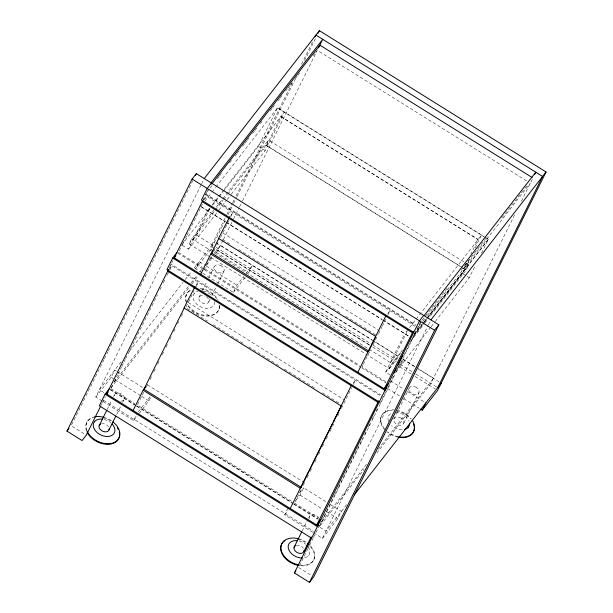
<?xml version="1.0" encoding="UTF-8"?>
<svg xmlns="http://www.w3.org/2000/svg" width="613" height="613" viewBox="0 0 613 613"><rect width="100%" height="100%" fill="white"/><g stroke="black" fill="none" stroke-linecap="round" stroke-linejoin="round"><path stroke-width="0.46" stroke-dasharray="3.06 2.3" d="M103.957 359.678L71.177 425.698L86.287 435.123M104.379 358.82L107.781 351.962M108.21 351.103L114.593 338.238M115.022 337.388L118.424 330.522M118.853 329.664L157.587 251.636M158.008 250.778L161.418 243.92M161.84 243.062L168.223 230.204M168.652 229.346L172.054 222.488M172.483 221.63L192.911 180.475M102.225 401.048L95.797 397.032L201.279 184.544M201.7 183.693L204.252 178.559M86.073 424.135L86.349 423.575M87.544 421.261L87.82 420.702M95.797 397.032L111.152 377.317L114.746 370.068L116.355 371.072M101.183 405.116L102.042 403.4M102.463 402.542L105.444 396.534M169.288 267.919L173.548 259.345M202.918 200.183L208.136 189.655M111.29 387.745L113.834 382.627M114.256 381.776L117.642 374.949M118.071 374.099L121.458 367.271M121.88 366.413L125.267 359.593M125.688 358.735L157.457 294.753M159.993 289.635L161.265 287.068M163.387 282.808L165.081 279.39M167.196 275.13L169.311 270.862M169.74 270.011L171.855 265.743L381.891 396.711M179.318 250.709L182.697 243.897M183.126 243.047L186.505 236.227M186.927 235.377L200.459 208.121M204.688 199.608L206.374 196.198L416.411 327.166M210.213 257.023L189.133 243.882L191.723 238.672L213.991 210.067M107.191 409.522L111.85 400.136M113.543 396.726L114.393 395.017M182.444 245.407L188.49 249.177L207.623 210.634M193.233 239.614L196.689 235.177L210.144 208.068M116.662 414.472L120.899 405.944M122.592 402.534L124.286 399.117M202.014 272.854L195.585 268.846L199.179 261.605L205.608 265.613M223.293 191.494L258.448 146.331L277.582 107.788L483.833 236.403M185.854 295.941L186.137 295.382M187.325 293.068L187.609 292.508M225.086 218.098L211.079 246.319L369.493 345.104M226.787 214.68L232.304 203.562M232.725 202.704L234.427 199.286M236.12 195.861L293.006 81.268M301.496 64.166L312.959 41.071M195.585 268.846L210.933 249.131L225.99 218.795M228.113 214.519L233.208 204.252M233.637 203.401L236.603 197.417M237.032 196.558L296.041 77.682M304.531 60.58L315.994 37.493M227.806 194.206L265.896 145.281L268.486 140.063L468.692 264.908L466.11 270.126L429.192 317.542M143.664 392.289L137.312 405.086L292.026 501.564M146.208 387.171L148.323 382.903M150.016 379.493L152.131 375.225M153.832 371.815L155.947 367.547M157.641 364.137L159.755 359.869M162.276 354.804L163.571 352.191M166.1 347.088L167.38 344.514M169.924 339.395L171.211 336.805M173.732 331.717L175.425 328.3M177.594 323.948L178.866 321.373M181.425 316.231L182.697 313.657M186.015 306.975L194.106 290.685M196.183 286.493L198.298 282.233L195.662 285.62M203.861 270.256L210.412 257.828M213.722 251.154L214.987 248.617L371.325 346.107M216.749 245.054L218.665 241.208M220.557 237.392L229.04 220.297M230.703 216.948L232.817 212.688L230.181 216.083M462.11 267.391L266.54 145.442L280.923 116.47L478.117 239.43L470.876 254.004M231.262 194.229L265.245 150.568L284.378 112.033L222.856 191.064M103.03 401.546L133.573 420.595L137.166 413.346M222.971 240.296L217.876 250.564L215.523 253.583M223.393 239.445L233.162 219.776M233.584 218.918L239.101 207.799M239.53 206.949L242.074 201.815M242.495 200.957L316.791 51.3M198.926 297.543L201.892 291.573M202.321 290.723L206.979 281.336M208.673 277.919L214.175 266.831M139.258 413.285L148.928 400.871L150.921 396.849M208.826 301.642L210.098 299.083M211.791 295.673L217.293 284.585M217.722 283.727L224.074 270.931M219.025 309.044L219.301 308.485M202.819 273.36L233.361 292.401L236.955 285.16L243.775 276.394M312.806 532.352L284.677 514.813L288.271 507.572M294.884 502.223L301.657 488.576M303.266 485.327L304.623 482.6M307.082 477.65L308.439 474.922M310.132 471.512L312.247 467.244M314.737 462.225L316.055 459.566M318.568 454.509L319.871 451.888M322.4 446.793L323.679 444.21M326.223 439.092L327.503 436.51M330.062 431.36L332.154 427.146M332.575 426.296L335.165 421.077M337.717 415.936L339.349 412.641M341.548 408.22L351.67 387.83M353.326 384.489L355.448 380.221L352.804 383.608M362.911 365.187L362.061 366.896L386.098 381.884M363.317 364.36L370.52 349.862M373.056 344.751L378.129 334.529M378.55 333.679L381.937 326.859M382.359 326.009L385.769 319.128M387.853 314.936L389.968 310.676L387.332 314.071M296.048 500.208L300.025 495.089L303.627 487.848L326.131 501.878M302.117 531.065L308.04 519.127M308.469 518.269L309.312 516.567M390.213 374.957L385.677 372.129L404.81 333.595M390.427 362.574L393.883 358.138L407.339 331.028M211.025 257.529L389.347 368.727L391.937 363.517L402.48 349.962M299.443 565.791L309.228 546.068M309.657 545.21L313.059 538.352M313.488 537.494L319.871 524.636M320.3 523.778L323.702 516.912M324.131 516.054L334.346 495.48M334.767 494.622L338.177 487.764M338.598 486.906L362.865 438.027M364.566 434.602L366.689 430.311M368.398 426.886L370.52 422.595M372.229 419.169L374.351 414.878M376.06 411.453L377.332 408.879M379.884 403.729L385.922 391.577M387.546 388.297L391.807 379.723M392.228 378.865L394.358 374.581M396.91 369.432L399.04 365.149M403.722 355.716L411.813 339.426M412.235 338.568L416.495 329.993M416.917 329.135L420.326 322.277M380.78 417.491L381.056 416.932M313.611 532.858L322.453 538.367L427.935 325.878M428.357 325.02L430.479 320.745M312.691 561.646L312.967 561.087M314.163 558.772L314.438 558.213M322.453 538.367L337.801 518.644L341.403 511.403L330.146 504.384M466.255 263.322L463.727 268.402L467.183 263.965M427.284 318.691L462.44 273.528L469.29 259.728M475.175 247.867L481.565 234.986L404.726 333.771M393.853 419.093L409.101 388.374M435.253 321.427L469.236 277.766L475.588 264.977M481.511 253.046L488.369 239.231L484.592 236.871M403.752 423.192L418.993 392.481M514.56 214.941L430.931 383.416L376.857 452.884M521.356 201.256L532.82 178.168M194.206 293.566L194.474 293.052M308.423 555.876L308.684 555.355M206.757 192.298L212.052 185.501M217.339 178.705L219.102 176.444M219.692 175.686L221.454 173.418M229.683 162.851L231.446 160.583M234.971 156.054L236.741 153.786M237.323 153.035L239.085 150.767M242.618 146.239L244.38 143.971M244.97 143.22L246.732 140.952M247.315 140.193L249.085 137.933M252.61 133.404L254.372 131.136M254.962 130.377L256.724 128.117M260.249 123.581L262.012 121.32M270.241 110.746L272.003 108.478M272.593 107.727L274.356 105.459M277.881 100.93L279.651 98.662M280.233 97.911L281.995 95.643M285.528 91.115L287.29 88.847M287.88 88.096L289.642 85.828M290.225 85.077L291.995 82.809M295.52 78.28L297.282 76.012M297.872 75.253L299.634 72.993M313.151 55.622L314.913 53.362M315.503 52.603L317.266 50.335L528.705 182.184M203.209 200.267L206.374 196.198M200.735 206.573L203.079 203.562M204.918 201.125L211.37 192.85M211.868 192.267L215.469 187.578M215.968 186.996L277.582 107.788M207.531 210.811L211.071 206.198M212.221 204.788L218.167 197.087M218.665 196.505L222.764 191.241M181.693 244.932L210.397 208.052M212.742 205.041L218.603 197.516M219.193 196.758L222.703 192.244M170.1 265.521L171.15 264.165L381.025 395.033M216.335 207.056L222.197 199.531M222.78 198.773L268.486 140.063M169.219 269.13L171.855 265.743M189.133 243.882L214.918 210.765M215.5 210.014L223.117 200.229M223.707 199.478L227.224 194.957M266.54 145.442L269.996 141.005M188.49 249.177L218.374 210.788M218.956 210.029L226.572 200.244M227.162 199.493L230.68 194.98M121.144 361.854L99.39 389.791L105.436 393.561M129.374 351.28L182.858 282.562M185.21 279.543L191.677 271.237M194.03 268.218L214.527 241.882M114.072 382.022L188.72 286.118M191.072 283.099L197.539 274.793M199.892 271.774L201.654 269.505M209.884 258.939L211.646 256.671M214.588 252.893L220.465 245.346L398.688 356.475M110.892 387.991L189.662 286.807M192.015 283.788L198.482 275.482M206.704 264.908L213.171 256.602M138.308 411.89L150.246 396.55M246.051 273.475L252.303 265.437L248.709 272.685L214.152 251.131M133.573 420.595L136.983 416.212M233.361 292.401L245.3 277.068M447.092 288.225L421.231 321.45L319.25 526.881L363.923 469.497M461.198 270.095L487.649 236.12M501.756 217.998L527.624 184.774M418.641 326.66L422.165 322.131M422.755 321.373L425.108 318.354M427.46 315.335L530.322 183.187M414.541 334.07L422.158 324.285M422.74 323.534L426.257 319.021M426.847 318.262L488.369 239.231M414.449 334.246L422.073 324.461M424.411 321.45L426.755 318.438M427.345 317.687L488.277 239.407L486.017 237.99M413.614 335.663L423.575 322.867M424.165 322.116L427.682 317.595M428.265 316.844L468.692 264.908M385.677 372.129L400.917 352.559M413.806 336.001L426.694 319.442M389.347 368.727L398.726 356.682M410.442 341.633L424.502 323.564M425.093 322.813L428.61 318.3M299.642 492.959L303.627 487.848M398.289 366.237L403.408 359.662L399.814 366.903L411.867 374.42M284.677 514.813L288.087 510.43M395.998 371.853L430.564 327.449M431.154 326.691L434.663 322.177M321.84 521.671L367.095 463.528M378.267 449.176L433.521 378.198L418.127 368.597M346.621 504.698L326.047 531.126L318.814 526.613M277.49 107.965L485.258 237.522M280.838 116.639L478.025 239.599M265.896 145.281L462.056 267.597M462.861 268.103L466.11 270.126M258.448 146.331L265.245 150.568M462.44 273.528L466.217 275.881M466.968 276.356L469.236 277.766M205.585 193.808L415.399 324.645M205.677 194.627L415.545 325.488M200.819 206.397L225.469 221.768M226.281 222.274L382.091 319.427M382.903 319.932L409.346 336.422M201.485 207.041L225.385 221.944M226.197 222.45L381.999 319.603M382.811 320.109L410.771 337.541M222.749 232.971L379.087 330.461M222.534 239.43L230.634 244.48M238.741 249.529L268.709 268.218M274.379 271.758L304.347 290.447M310.017 293.979L339.993 312.668M345.663 316.208L375.631 334.897M402.733 359.003L417.315 368.091M216.136 242.886L372.129 340.154M372.942 340.667L398.128 356.368M403.002 359.41L415.468 367.179M418.441 369.034L438.778 381.715M196.689 235.177L215.355 246.809M216.167 247.323L371.968 344.475M372.781 344.981L393.883 358.138M372.604 347.042L396.297 361.816M400.151 364.214L412.549 371.945M415.798 373.976L437.728 387.654M210.933 249.131L213.347 250.633M415.085 376.428L435.176 388.956M191.723 238.672L368.428 348.858M369.241 349.364L391.937 363.517M206.412 266.119L236.955 285.16M390.466 380.888L404.136 389.408M407.346 391.408L425.836 402.94M178.475 252.41L202.512 267.406M204.918 268.9L359.632 365.379M177.716 253.085L203.646 269.253M204.458 269.758L360.85 367.271M361.655 367.777L385.968 382.933M387.677 388.627L399.73 396.151M403.752 398.657L419.024 408.174M188.229 302.516L344.567 399.998M187.203 308.469L207.455 321.097M213.125 324.629L243.1 343.318M248.771 346.858L278.739 365.547M284.409 369.08L314.385 387.768M322.484 392.818L340.307 403.929M147.381 384.803L303.719 482.293M117.16 371.578L142.875 387.615M111.152 377.317L114.363 379.317M115.167 379.822L140.89 395.86M141.687 396.358L148.928 400.871M300.025 495.089L322.53 509.127M326.553 511.633L337.801 518.644M110.869 388.596L134.906 403.592M294.462 503.081L318.499 518.069M110.11 389.27L136.04 405.438M136.852 405.944L293.244 503.457M294.056 503.963L318.362 519.119M110.401 389.83L135.519 405.484M136.324 405.99L292.677 503.48M293.481 503.986L317.787 519.142M103.551 400.35L313.419 531.218M298.592 567.508L311.312 575.438M402.166 429.866A11.455 7.915 26.4 0 1 391.554 425.675M388.489 421.338A11.455 7.915 26.4 0 1 392.113 413.009M395.439 412.419A11.455 7.915 26.4 0 1 409.109 420.939M398.274 437.291A17.9 12.367 26.4 0 1 387.416 432.303M385.393 430.51A17.9 12.367 26.4 0 1 392.105 410.404M396.458 410.787A17.9 12.367 26.4 0 1 410.526 418.863M398.55 436.732A17.9 12.367 26.4 0 1 387.692 431.744M384.481 428.656A17.9 12.367 26.4 0 1 394.098 409.89M396.734 410.227A17.9 12.367 26.4 0 1 411.346 418.978M206.29 296.707A5.371 3.709 26.4 0 1 208.627 302.086A5.371 3.709 26.4 0 1 202.704 303.136L201.47 302.485A5.371 3.709 26.4 0 1 199.125 297.098A5.371 3.709 26.4 0 1 205.049 296.056M219.638 305.159A17.9 12.367 26.4 0 1 207.125 315.565A17.9 12.367 26.4 0 1 187.624 304.377M186.605 302.24A17.9 12.367 26.4 0 1 191.693 289.459M200.045 288.416A17.9 12.367 26.4 0 1 218.19 300.201M219.362 305.726A17.9 12.367 26.4 0 1 206.412 316.109A17.9 12.367 26.4 0 1 186.965 304.224M186.329 302.799A17.9 12.367 26.4 0 1 191.417 290.018M201.531 289.244A17.9 12.367 26.4 0 1 216.642 298.661M214.703 301.665A11.455 7.915 26.4 0 1 198.964 305.902A11.455 7.915 26.4 0 1 197.961 291.221M203.294 291.114A11.455 7.915 26.4 0 1 211.125 295.06M101.421 423.828A5.371 3.709 26.4 0 1 105.26 424.242L106.501 424.893A5.371 3.709 26.4 0 1 108.417 426.732M120.799 401.163A5.371 3.709 26.4 0 0 124.401 398.642A5.371 3.709 26.4 0 0 121.749 394.182L120.508 393.531A5.371 3.709 26.4 0 0 114.47 397.063M86.816 430.433A17.9 12.367 26.4 0 1 93.682 417.032M103.796 417.277A17.9 12.367 26.4 0 1 112.141 421.3M86.54 430.993A17.9 12.367 26.4 0 1 93.406 417.591M102.632 417.614A17.9 12.367 26.4 0 1 111.865 421.859M104.218 419.453A11.455 7.915 26.4 0 1 110.8 422.771M296.347 545.378A5.371 3.709 26.4 0 1 300.186 545.785L301.427 546.436A5.371 3.709 26.4 0 1 303.343 548.275M309.389 518.606A5.371 3.709 26.4 0 1 315.434 515.073L316.676 515.725A5.371 3.709 26.4 0 1 318.591 517.564M310.431 545.838A17.9 12.367 26.4 0 1 313.687 560.006A17.9 12.367 26.4 0 1 299.366 565.63M299.642 565.071A17.9 12.367 26.4 0 0 313.687 560.006A17.9 12.367 26.4 0 0 308.906 545.141M298.723 538.827A17.9 12.367 26.4 0 1 305.535 541.808M297.55 539.164A17.9 12.367 26.4 0 1 306.791 543.402M308.101 546.88A11.455 7.915 26.4 0 1 303.266 558.006M299.144 541.003A11.455 7.915 26.4 0 1 305.718 544.321M221.538 265.988L220.297 265.337A5.371 3.709 26.4 0 0 214.374 266.387A5.371 3.709 26.4 0 0 216.711 271.774L217.952 272.425A5.371 3.709 26.4 0 0 223.875 271.375A5.371 3.709 26.4 0 0 221.538 265.988M416.457 387.539L415.216 386.887A5.371 3.709 26.4 0 0 409.292 387.929A5.371 3.709 26.4 0 0 411.637 393.316L412.878 393.967A5.371 3.709 26.4 0 0 418.802 392.925A5.371 3.709 26.4 0 0 416.457 387.539M401.209 418.25L399.975 417.599A5.371 3.709 26.4 0 0 394.052 418.648A5.371 3.709 26.4 0 0 396.389 424.027L397.63 424.679A5.371 3.709 26.4 0 0 403.553 423.637A5.371 3.709 26.4 0 0 401.209 418.25"/><path stroke-width="0.92" d="M100.762 405.967L86.287 435.123L82.065 440.548L66.955 431.123L192.099 179.034L196.321 173.609L438.839 324.836L313.703 576.925L309.481 582.35L294.37 572.925L419.507 320.837L423.729 315.419M195.463 175.326L196.321 173.609M109.306 388.765L105.084 394.182L99.329 405.775L311.626 538.16M176.904 252.579L172.682 257.996L166.935 269.59L379.232 401.975M320.906 519.571L316.683 524.989L106.647 394.021L168.437 269.636M388.504 383.378L384.282 388.803L174.253 257.835L202.489 201.041M99.145 425.736L106.769 410.373M109.037 429.836L115.819 416.181M315.082 36.795L315.933 35.087L542.589 176.421L437.728 387.654M318.116 33.217L319.388 30.65L546.045 171.985L437.59 390.458L422.234 410.181L420.633 409.178M133.09 410.511L143.158 390.228L145.794 386.841M200.696 274.325L210.765 254.043L213.255 250.84M184.352 307.81L143.925 389.24L301.075 487.235L332.56 423.798M218.887 238.235L211.531 253.054L368.674 351.05L375.623 337.05M318.484 47.883L322.729 39.324L211.048 182.797M290.24 508.499L351.226 385.646M357.839 372.313L385.746 316.101M333.411 422.089L341.073 406.657M294.071 547.279L301.688 531.923M316.683 524.989L378.719 400.779M384.282 388.803L413.246 331.235M303.964 551.378L311.166 536.873M394.174 372.965L396.289 368.697M398.404 364.436L402.634 355.915M309.481 582.35L434.617 330.261L438.839 324.836M534.513 174.743L535.785 172.176L424.104 315.649M422.234 410.181L425.836 402.94M412.472 433.46L412.748 432.901M94.425 421.752L94.686 421.238M408.204 427.69L408.473 427.169M204.252 178.559L319.388 30.65M211.431 183.034L207.209 188.459L201.455 200.045L413.752 332.43M211.7 184.061L319.856 45.124L532.099 177.471M174.253 257.835L175.831 255.805M168.69 269.812L167.633 271.168L377.669 402.136M229.653 216.757L218.527 238.396L375.677 336.384M66.955 431.123L69.07 428.41M106.647 394.021L108.233 391.991M195.133 286.302L184.007 307.941L341.157 405.929M368.965 350.674L367.907 352.031L210.765 254.043M430.908 319.894L546.045 171.985M301.358 486.86L300.309 488.216L143.158 390.228M386.565 388.343L384.987 390.381L172.682 257.996M318.438 525.211L317.381 526.567L105.084 394.182M354.26 494.883L441.184 383.217M294.37 572.925L295.949 570.895M192.099 179.034L434.617 330.261M202.152 201.623L412.189 332.591M412.304 420.334A17.9 12.367 26.4 0 1 398.55 436.732M413.476 423.729A17.9 12.367 26.4 0 1 399.147 437.437M409.63 423.208A11.455 7.915 26.4 0 1 404.718 429.514M109.175 428.847A5.371 3.709 26.4 0 1 102.923 431.322L101.681 430.671A5.371 3.709 26.4 0 1 100.394 424.234M112.01 423.912A11.455 7.915 26.4 0 1 109.742 436.226A11.455 7.915 26.4 0 1 93.881 428.234A11.455 7.915 26.4 0 1 102.57 419.154M119.313 432.15A17.9 12.367 26.4 0 1 107.696 444.318A17.9 12.367 26.4 0 1 87.176 432.41M117.321 427.537A17.9 12.367 26.4 0 1 118.47 429.659M112.876 421.859A17.9 12.367 26.4 0 1 113.259 442.87A17.9 12.367 26.4 0 1 87.115 431.138M94.433 416.848A17.9 12.367 26.4 0 1 103.796 417.277M304.102 550.39A5.371 3.709 26.4 0 1 297.849 552.872L296.608 552.221A5.371 3.709 26.4 0 1 295.313 545.785M302.378 558.052A11.455 7.915 26.4 0 1 288.455 548.765A11.455 7.915 26.4 0 1 297.497 540.704M306.937 545.463A11.455 7.915 26.4 0 1 308.101 546.88M298.761 564.918A17.9 12.367 26.4 0 1 280.907 547.746A17.9 12.367 26.4 0 1 298.723 538.827M307.803 543.402A17.9 12.367 26.4 0 1 309.182 544.582M298.485 565.477A17.9 12.367 26.4 0 1 282.286 554.313A17.9 12.367 26.4 0 1 284.968 540.574"/></g></svg>
